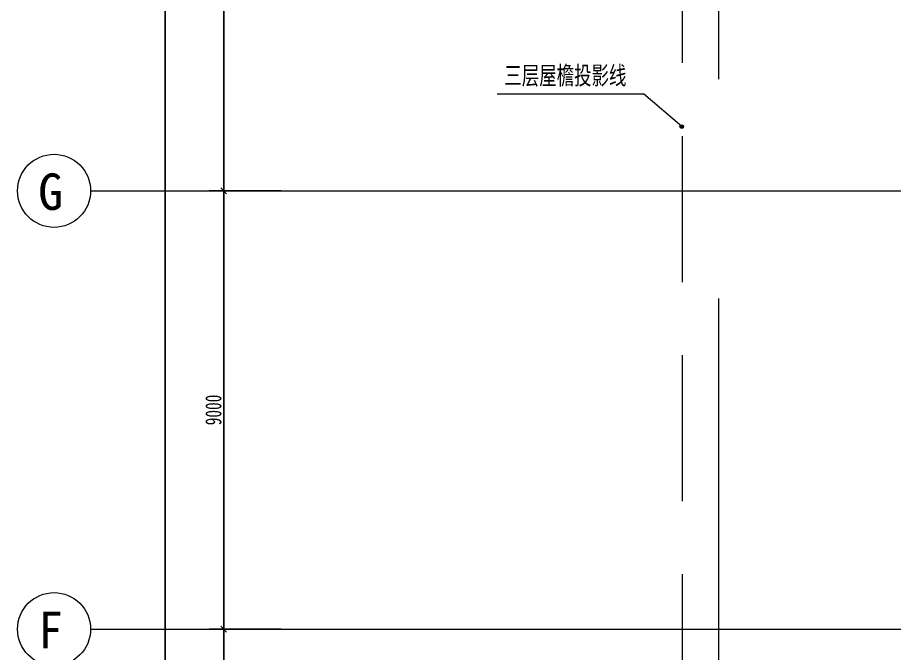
# Model space of a CAD drawing. Header units: millimetres. Extents: x 124696 to 347024, y 412631 to 564609.
# Drawn here: x 124775 to 142780, y 491852 to 504910 of the extents above; entities that cross this region are included whole.
import ezdxf

# ---------------------------------------------------------------- set-up
doc = ezdxf.new("R2010")
doc.units = ezdxf.units.MM
doc.header["$LTSCALE"] = 1500
doc.header["$MEASUREMENT"] = 0
doc.linetypes.add('二层平面图$0$IMPORT-216002', pattern=[3, 2, -1])
doc.linetypes.add('二层平面图$0$轴网线_12_3_3_3 mm', pattern=[21, 12, -3, 3, -3])
doc.layers.add('0-建筑底图', color=7, linetype='Continuous')
for name, color, linetype, lineweight in [('二层平面图$0$A-ANNO-AXIS-TEXT', 7, 'Continuous', 15), ('二层平面图$0$A-LINE-1', 7, '二层平面图$0$IMPORT-216002', 9), ('二层平面图$0$ANNO-DIMS', 3, 'Continuous', 15), ('二层平面图$0$ANNO-DOTE-1', 10, '二层平面图$0$轴网线_12_3_3_3 mm', 15), ('二层平面图$0$ANNO-TEXT', 7, 'Continuous', 15)]:
    doc.layers.add(name, color=color, linetype=linetype, lineweight=lineweight)
doc.styles.add('二层平面图$0$黑体', font='simhei.ttf', dxfattribs={"width": 0.7, "height": 375})
doc.styles.add('二层平面图$0$黑体_3', font='simhei.ttf', dxfattribs={"height": 750})
doc.styles.add('二层平面图$0$黑体_5', font='simhei.ttf', dxfattribs={"width": 0.7, "height": 330})
doc.dimstyles.new('二层平面图$0$直线_2_2mm_黑体_引线_文字在上', dxfattribs={"dimscale": 304.8, "dimtxt": 412.811453, "dimasz": 0.393701, "dimexe": 0.984252, "dimexo": 0.0625, "dimgap": 0.147638, "dimtad": 1, "dimdec": 0, "dimzin": 0, "dimdsep": 46, "dimtxsty": '二层平面图$0$黑体_5', "dimblk1": '二层平面图$0$_Oblique', "dimblk2": '二层平面图$0$_Oblique', "dimsah": 1, "dimcen": 0.09, "dimazin": 0, "dimtfac": 1, "dimtdec": 4, "dimtix": 1, "dimtmove": 0, "dimatfit": 3, "dimfxl": 3.937008, "dimfxlon": 1, "dimtvp": 1, "dimtolj": 1, "dimtzin": 0, "dimarcsym": 2})

# ---------------------------------------------------------------- blocks, each defined once
blk = doc.blocks.new('二层平面图$0$轴网 - 10mm圆_主轴号-315064-104-2F')
at = {"layer": '二层平面图$0$A-ANNO-AXIS-TEXT'}
blk.add_circle((0, 0), 5, dxfattribs=at)
blk = doc.blocks.new('二层平面图$0$_Oblique')
at = {"color": 0, "linetype": 'ByBlock', "lineweight": -2}
blk.add_line((-0.5, -0.5), (0.5, 0.5), dxfattribs=at)
blk = doc.blocks.new('*D2296')
at = {"layer": '二层平面图$0$ANNO-DIMS', "color": 0, "lineweight": -2, "transparency": 16777216}
for p, q in [((-14982, 54000), (-16463, 54000)), ((-16163, 54000), (-16163, 45000)), ((-14982, 45000), (-16463, 45000))]:
    blk.add_line(p, q, dxfattribs=at)
at = {"layer": '二层平面图$0$ANNO-DIMS', "color": 0, "lineweight": -2, "transparency": 16777216, "xscale": 120, "yscale": 120, "zscale": 120}
for p, rotation in [((-16163, 54000), 90), ((-16163, 45000), 270)]:
    blk.add_blockref('二层平面图$0$_Oblique', p, dxfattribs=dict(at, rotation=rotation))
at = {"layer": '二层平面图$0$ANNO-DIMS', "color": 0, "transparency": 16777216, "insert": (-16374, 49500), "char_height": 330, "width": 806.42, "attachment_point": 5, "rotation": 90, "style": '二层平面图$0$黑体_5'}
blk.add_mtext('\\A1;9000', dxfattribs=at)
blk = doc.blocks.new('*D2297')
at = {"layer": '二层平面图$0$ANNO-DIMS', "color": 0, "lineweight": -2, "transparency": 16777216}
for p, q in [((-14982, 45000), (-16463, 45000)), ((-16163, 45000), (-16163, 36000)), ((-14982, 36000), (-16463, 36000))]:
    blk.add_line(p, q, dxfattribs=at)
at = {"layer": '二层平面图$0$ANNO-DIMS', "color": 0, "lineweight": -2, "transparency": 16777216, "xscale": 120, "yscale": 120, "zscale": 120}
for p, rotation in [((-16163, 45000), 90), ((-16163, 36000), 270)]:
    blk.add_blockref('二层平面图$0$_Oblique', p, dxfattribs=dict(at, rotation=rotation))
at = {"layer": '二层平面图$0$ANNO-DIMS', "color": 0, "transparency": 16777216, "insert": (-16374, 40500), "char_height": 330, "width": 806.42, "attachment_point": 5, "rotation": 90, "style": '二层平面图$0$黑体_5'}
blk.add_mtext('\\A1;9000', dxfattribs=at)
blk = doc.blocks.new('*D2268')
at = {"layer": '二层平面图$0$ANNO-DIMS', "color": 0, "lineweight": -2, "transparency": 16777216}
for p, q in [((-14982, 36000), (-16463, 36000)), ((-16163, 36000), (-16163, 31500)), ((-14982, 31500), (-16463, 31500))]:
    blk.add_line(p, q, dxfattribs=at)
at = {"layer": '二层平面图$0$ANNO-DIMS', "color": 0, "lineweight": -2, "transparency": 16777216, "xscale": 120, "yscale": 120, "zscale": 120}
for p, rotation in [((-16163, 36000), 90), ((-16163, 31500), 270)]:
    blk.add_blockref('二层平面图$0$_Oblique', p, dxfattribs=dict(at, rotation=rotation))
at = {"layer": '二层平面图$0$ANNO-DIMS', "color": 0, "transparency": 16777216, "insert": (-16374, 33750), "char_height": 330, "width": 806.42, "attachment_point": 5, "rotation": 90, "style": '二层平面图$0$黑体_5'}
blk.add_mtext('\\A1;4500', dxfattribs=at)
blk = doc.blocks.new('*D2272')
at = {"layer": '二层平面图$0$ANNO-DIMS', "color": 0, "lineweight": -2, "transparency": 16777216}
for p, q in [((-16182, 94500), (-17663, 94500)), ((-17363, 94500), (-17363, 4500)), ((-16182, 4500), (-17663, 4500))]:
    blk.add_line(p, q, dxfattribs=at)
at = {"layer": '二层平面图$0$ANNO-DIMS', "color": 0, "lineweight": -2, "transparency": 16777216, "xscale": 120, "yscale": 120, "zscale": 120}
for p, rotation in [((-17363, 94500), 90), ((-17363, 4500), 270)]:
    blk.add_blockref('二层平面图$0$_Oblique', p, dxfattribs=dict(at, rotation=rotation))
at = {"layer": '二层平面图$0$ANNO-DIMS', "color": 0, "transparency": 16777216, "insert": (-17574, 49500), "char_height": 330, "width": 1008.03, "attachment_point": 5, "rotation": 90, "style": '二层平面图$0$黑体_5'}
blk.add_mtext('\\A1;90000', dxfattribs=at)
blk = doc.blocks.new('二层平面图$0$00_引注_规范_ - 00_引注_规范_-5754764-104-2F')
at = {"layer": '二层平面图$0$ANNO-TEXT'}
for p, q in [((0, 0), (15, 0)), ((15, 0), (20, 0))]:
    blk.add_line(p, q, dxfattribs=at)
blk = doc.blocks.new('二层平面图')
at = {"layer": '二层平面图$0$ANNO-TEXT'}
h = blk.add_hatch(color=8, dxfattribs=at)
edge = h.paths.add_edge_path()
edge.add_arc((-6759.2, 46317.9), 37.5, 0, 360)
at = {"layer": '二层平面图$0$A-LINE-1', "color": 8}
blk.add_line((-6750, 64125), (-6750, 34875.4), dxfattribs=at)
at = {"layer": '二层平面图$0$ANNO-DOTE-1', "color": 8}
for p, q in [((-6000, -6710.3), (-6000, 106757.2)), ((-18896.2, 45000), (161528.2, 45000)), ((-18896.2, 36000), (161528.2, 36000))]:
    blk.add_line(p, q, dxfattribs=at)
at = {"layer": '二层平面图$0$ANNO-TEXT', "color": 8}
blk.add_line((-6759.2, 46317.9), (-7546.9, 46994.9), dxfattribs=at)
blk.add_circle((-6759.2, 46317.9), 37.5, dxfattribs=at)
at = {"layer": '二层平面图$0$A-ANNO-AXIS-TEXT', "color": 8, "xscale": 149.9999999999999, "yscale": 149.9999999999999, "zscale": 149.9999999999999, "rotation": 269.9999999999997}
for p in [(-19646.2, 45000), (-19646.2, 36000)]:
    blk.add_blockref('二层平面图$0$轴网 - 10mm圆_主轴号-315064-104-2F', p, dxfattribs=at)
at = {"layer": '二层平面图$0$ANNO-TEXT', "color": 8, "xscale": 150, "yscale": 150, "zscale": 150}
blk.add_blockref('二层平面图$0$00_引注_规范_ - 00_引注_规范_-5754764-104-2F', (-10546.9, 46994.9), dxfattribs=at)
at = {"layer": '二层平面图$0$A-ANNO-AXIS-TEXT', "color": 8, "char_height": 750, "width": 661.392, "attachment_point": 1, "style": '二层平面图$0$黑体_3'}
for s, insert in [('\\f黑体|b0|i0|c134|p49|;G', (-19973.3, 45357.9)), ('\\f黑体|b0|i0|c134|p49|;F', (-19973.3, 36357.9))]:
    blk.add_mtext(s, dxfattribs=dict(at, insert=insert))
at = {"layer": '二层平面图$0$ANNO-TEXT', "color": 8, "insert": (-10401.9, 47556.6), "char_height": 375, "width": 3299.746, "attachment_point": 1, "style": '二层平面图$0$黑体'}
blk.add_mtext('三层屋檐投影线', dxfattribs=at)
at = {"layer": '二层平面图$0$ANNO-DIMS', "color": 8}
for base, p1, p2, override, picture, middle in [((-17362.6, 4500), (-16162.6, 94500), (-16162.6, 4500), {"dimpost": '<>', "dimfxl": 90000}, '*D2272', (-17574.5, 49500)), ((-16162.6, 45000), (-14962.6, 54000), (-14962.6, 45000), {"dimpost": '<>', "dimfxl": 9000}, '*D2296', (-16374.5, 49500)), ((-16162.6, 36000), (-14962.6, 45000), (-14962.6, 36000), {"dimpost": '<>', "dimfxl": 9000}, '*D2297', (-16374.5, 40500)), ((-16162.6, 31500), (-14962.6, 36000), (-14962.6, 31500), {"dimpost": '<>', "dimfxl": 4500}, '*D2268', (-16374.5, 33750))]:
    dim = blk.add_linear_dim(base=base, p1=p1, p2=p2, angle=90, dimstyle='二层平面图$0$直线_2_2mm_黑体_引线_文字在上', override=override, dxfattribs=at)
    dim.commit()
    dim.dimension.update_dxf_attribs({"geometry": picture, "text_midpoint": middle})

msp = doc.modelspace()

# ---------------------------------------------------------------- block references
at = {"layer": '0-建筑底图'}
msp.add_blockref('二层平面图', (145172, 456352), dxfattribs=at)

doc.saveas('drawing.dxf')
